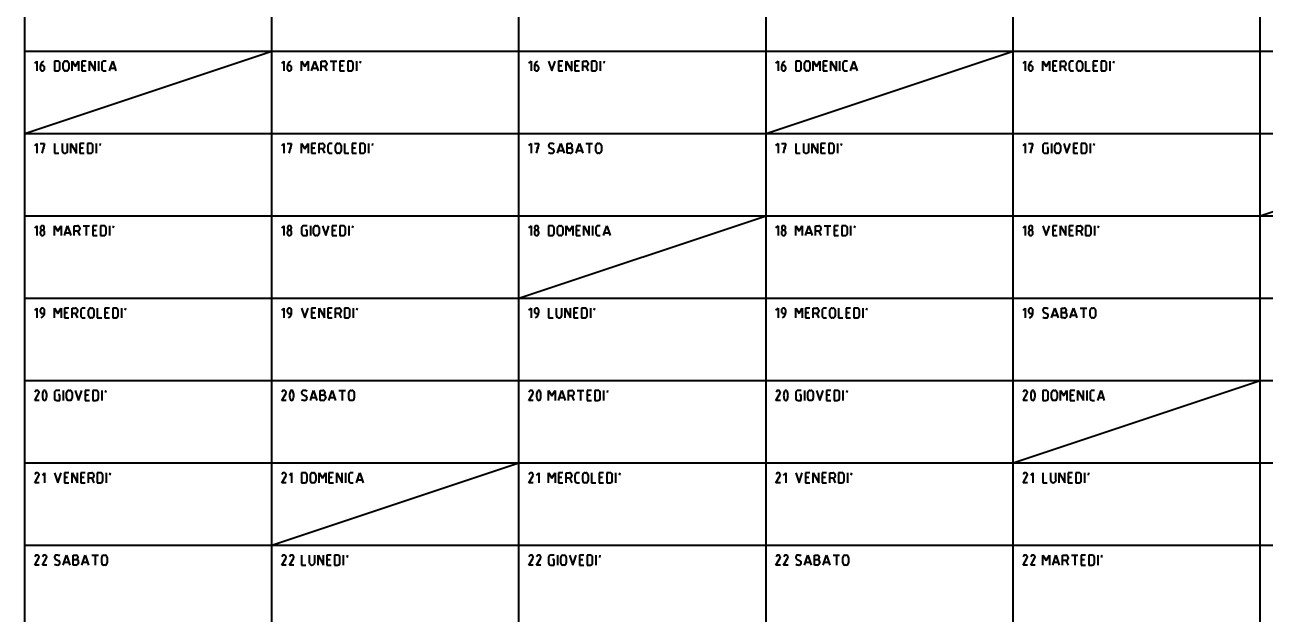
# Model space of a CAD drawing. Header units: millimetres. Extents: x 0 to 750, y -760 to 40.
# Drawn here: x 0 to 376.5, y -530.9 to -352 of the extents above; entities that cross this region are included whole.
import ezdxf

# ---------------------------------------------------------------- set-up
doc = ezdxf.new("R2010")
doc.units = ezdxf.units.MM
doc.layers.get('0').update_dxf_attribs({"lineweight": 40, "true_color": 0xffffff})

msp = doc.modelspace()

# ---------------------------------------------------------------- linework, layer by layer
for p, q in [((0, -360), (0, -335)), ((75, -360), (75, -335)), ((150, -360), (150, -335)), ((225, -360), (225, -335)), ((300, -360), (300, -335)), ((375, -360), (375, -335)), ((0, -360), (75, -360)), ((0, -385), (0, -360)), ((0, -385), (75, -360)), ((75, -360), (150, -360)), ((75, -385), (75, -360)), ((150, -360), (225, -360)), ((150, -385), (150, -360)), ((225, -360), (300, -360)), ((225, -385), (225, -360)), ((225, -385), (300, -360)), ((300, -360), (375, -360)), ((300, -385), (300, -360)), ((375, -360), (450, -360)), ((375, -385), (375, -360)), ((3, -363.67), (3.67, -363)), ((3.67, -363), (3.67, -366)), ((4.67, -364.73), (4.67, -365.33)), ((5.33, -364.33), (4.71, -364.33)), ((6, -365.33), (6, -365)), ((10, -363), (9, -363)), ((9, -363), (9, -366)), ((10.67, -365.33), (10.67, -363.67)), ((11.67, -365.33), (11.67, -363.67)), ((12.33, -363), (12.67, -363)), ((13.33, -363.67), (13.33, -365.33)), ((14.33, -366), (14.33, -363)), ((14.33, -363), (15.33, -364.67)), ((15.33, -364.67), (16.33, -363)), ((16.33, -363), (16.33, -366)), ((18.67, -363), (17.33, -363)), ((17.33, -363), (17.33, -366)), ((17.33, -364.33), (18.33, -364.33)), ((19.67, -366), (19.67, -363)), ((19.67, -363), (21.33, -366)), ((21.33, -366), (21.33, -363)), ((22.33, -363), (22.33, -366)), ((23.33, -363.67), (23.33, -365.33)), ((24.67, -363), (24, -363)), ((25.67, -366), (26.67, -363)), ((25.94, -365.17), (27.39, -365.17)), ((26.67, -363), (27.67, -366)), ((78, -363.67), (78.67, -363)), ((78.67, -363), (78.67, -366)), ((79.67, -364.73), (79.67, -365.33)), ((80.33, -364.33), (79.71, -364.33)), ((81, -365.33), (81, -365)), ((84, -366), (84, -363)), ((84, -363), (85, -364.67)), ((85, -364.67), (86, -363)), ((86, -363), (86, -366)), ((87, -366), (88, -363)), ((87.28, -365.17), (88.72, -365.17)), ((88, -363), (89, -366)), ((90, -366), (90, -363)), ((90, -363), (91, -363)), ((91, -364.67), (90, -364.67)), ((91, -364.67), (91.67, -366)), ((91.67, -363.67), (91.67, -364)), ((92.67, -363), (94.67, -363)), ((93.67, -363), (93.67, -366)), ((97, -363), (95.67, -363)), ((95.67, -363), (95.67, -366)), ((95.67, -364.33), (96.67, -364.33)), ((99, -363), (98, -363)), ((98, -363), (98, -366)), ((99.67, -365.33), (99.67, -363.67)), ((100.67, -363), (100.67, -366)), ((101.83, -363.67), (102, -363)), ((153, -363.67), (153.67, -363)), ((153.67, -363), (153.67, -366)), ((154.67, -364.73), (154.67, -365.33)), ((155.33, -364.33), (154.71, -364.33)), ((156, -365.33), (156, -365)), ((159, -363), (160, -366)), ((160, -366), (161, -363)), ((163.33, -363), (162, -363)), ((162, -363), (162, -366)), ((162, -364.33), (163, -364.33)), ((164.33, -366), (164.33, -363)), ((164.33, -363), (166, -366)), ((166, -366), (166, -363)), ((168.33, -363), (167, -363)), ((167, -363), (167, -366)), ((167, -364.33), (168, -364.33)), ((169.33, -366), (169.33, -363)), ((169.33, -363), (170.33, -363)), ((170.33, -364.67), (169.33, -364.67)), ((170.33, -364.67), (171, -366)), ((171, -363.67), (171, -364)), ((173, -363), (172, -363)), ((172, -363), (172, -366)), ((173.67, -365.33), (173.67, -363.67)), ((174.67, -363), (174.67, -366)), ((175.83, -363.67), (176, -363)), ((228, -363.67), (228.67, -363)), ((228.67, -363), (228.67, -366)), ((229.67, -364.73), (229.67, -365.33)), ((230.33, -364.33), (229.71, -364.33)), ((231, -365.33), (231, -365)), ((235, -363), (234, -363)), ((234, -363), (234, -366)), ((235.67, -365.33), (235.67, -363.67)), ((236.67, -365.33), (236.67, -363.67)), ((237.33, -363), (237.67, -363)), ((238.33, -363.67), (238.33, -365.33)), ((239.33, -366), (239.33, -363)), ((239.33, -363), (240.33, -364.67)), ((240.33, -364.67), (241.33, -363)), ((241.33, -363), (241.33, -366)), ((243.67, -363), (242.33, -363)), ((242.33, -363), (242.33, -366)), ((242.33, -364.33), (243.33, -364.33)), ((244.67, -366), (244.67, -363)), ((244.67, -363), (246.33, -366)), ((246.33, -366), (246.33, -363)), ((247.33, -363), (247.33, -366)), ((248.33, -363.67), (248.33, -365.33)), ((249.67, -363), (249, -363)), ((250.67, -366), (251.67, -363)), ((250.94, -365.17), (252.39, -365.17)), ((251.67, -363), (252.67, -366)), ((303, -363.67), (303.67, -363)), ((303.67, -363), (303.67, -366)), ((304.67, -364.73), (304.67, -365.33)), ((305.33, -364.33), (304.71, -364.33)), ((306, -365.33), (306, -365)), ((309, -366), (309, -363)), ((309, -363), (310, -364.67)), ((310, -364.67), (311, -363)), ((311, -363), (311, -366)), ((313.33, -363), (312, -363)), ((312, -363), (312, -366)), ((312, -364.33), (313, -364.33)), ((314.33, -366), (314.33, -363)), ((314.33, -363), (315.33, -363)), ((315.33, -364.67), (314.33, -364.67)), ((315.33, -364.67), (316, -366)), ((316, -363.67), (316, -364)), ((317, -363.67), (317, -365.33)), ((318.33, -363), (317.67, -363)), ((319.33, -365.33), (319.33, -363.67)), ((320, -363), (320.33, -363)), ((321, -363.67), (321, -365.33)), ((322, -363), (322, -366)), ((325.67, -363), (324.33, -363)), ((324.33, -363), (324.33, -366)), ((324.33, -364.33), (325.33, -364.33)), ((327.67, -363), (326.67, -363)), ((326.67, -363), (326.67, -366)), ((328.33, -365.33), (328.33, -363.67)), ((329.33, -363), (329.33, -366)), ((330.5, -363.67), (330.67, -363)), ((9, -366), (10, -366)), ((12.67, -366), (12.33, -366)), ((17.33, -366), (18.67, -366)), ((24, -366), (24.67, -366)), ((95.67, -366), (97, -366)), ((98, -366), (99, -366)), ((162, -366), (163.33, -366)), ((167, -366), (168.33, -366)), ((172, -366), (173, -366)), ((234, -366), (235, -366)), ((237.67, -366), (237.33, -366)), ((242.33, -366), (243.67, -366)), ((249, -366), (249.67, -366)), ((312, -366), (313.33, -366)), ((317.67, -366), (318.33, -366)), ((320.33, -366), (320, -366)), ((322, -366), (323.33, -366)), ((324.33, -366), (325.67, -366)), ((326.67, -366), (327.67, -366)), ((0, -385), (75, -385)), ((0, -410), (0, -385)), ((75, -385), (150, -385)), ((75, -410), (75, -385)), ((150, -385), (225, -385)), ((150, -410), (150, -385)), ((225, -385), (300, -385)), ((225, -410), (225, -385)), ((300, -385), (375, -385)), ((300, -410), (300, -385)), ((375, -385), (450, -385)), ((375, -410), (375, -385)), ((375, -410), (450, -385)), ((3, -388.67), (3.67, -388)), ((3.67, -388), (3.67, -391)), ((4.67, -388), (6, -388)), ((6, -388), (5.17, -391)), ((5.33, -389.33), (6, -389.33)), ((9, -388), (9, -391)), ((9, -391), (10.33, -391)), ((11.33, -388), (11.33, -390.17)), ((13, -390.17), (13, -388)), ((14, -391), (14, -388)), ((14, -388), (15.67, -391)), ((15.67, -391), (15.67, -388)), ((18, -388), (16.67, -388)), ((16.67, -388), (16.67, -391)), ((16.67, -389.33), (17.67, -389.33)), ((16.67, -391), (18, -391)), ((20, -388), (19, -388)), ((19, -388), (19, -391)), ((19, -391), (20, -391)), ((20.67, -390.33), (20.67, -388.67)), ((21.67, -388), (21.67, -391)), ((22.83, -388.67), (23, -388)), ((78, -388.67), (78.67, -388)), ((78.67, -388), (78.67, -391)), ((79.67, -388), (81, -388)), ((81, -388), (80.17, -391)), ((80.33, -389.33), (81, -389.33)), ((84, -391), (84, -388)), ((84, -388), (85, -389.67)), ((85, -389.67), (86, -388)), ((86, -388), (86, -391)), ((88.33, -388), (87, -388)), ((87, -388), (87, -391)), ((87, -389.33), (88, -389.33)), ((87, -391), (88.33, -391)), ((89.33, -391), (89.33, -388)), ((89.33, -388), (90.33, -388)), ((90.33, -389.67), (89.33, -389.67)), ((90.33, -389.67), (91, -391)), ((91, -388.67), (91, -389)), ((92, -388.67), (92, -390.33)), ((93.33, -388), (92.67, -388)), ((92.67, -391), (93.33, -391)), ((94.33, -390.33), (94.33, -388.67)), ((95, -388), (95.33, -388)), ((95.33, -391), (95, -391)), ((96, -388.67), (96, -390.33)), ((97, -388), (97, -391)), ((97, -391), (98.33, -391)), ((100.67, -388), (99.33, -388)), ((99.33, -388), (99.33, -391)), ((99.33, -389.33), (100.33, -389.33)), ((99.33, -391), (100.67, -391)), ((102.67, -388), (101.67, -388)), ((101.67, -388), (101.67, -391)), ((101.67, -391), (102.67, -391)), ((103.33, -390.33), (103.33, -388.67)), ((104.33, -388), (104.33, -391)), ((105.5, -388.67), (105.67, -388)), ((153, -388.67), (153.67, -388)), ((153.67, -388), (153.67, -391)), ((154.67, -388), (156, -388)), ((156, -388), (155.17, -391)), ((155.33, -389.33), (156, -389.33)), ((159.36, -389.26), (160.3, -389.74)), ((161.67, -391), (162.67, -388)), ((161.94, -390.17), (163.39, -390.17)), ((162.67, -388), (163.67, -391)), ((164.67, -391), (164.67, -388)), ((164.67, -388), (165.5, -388)), ((164.67, -389.33), (165.53, -389.33)), ((165.53, -391), (164.67, -391)), ((166.33, -390.13), (166.33, -390.2)), ((167.33, -391), (168.33, -388)), ((167.61, -390.17), (169.06, -390.17)), ((168.33, -388), (169.33, -391)), ((170.33, -388), (172.33, -388)), ((171.33, -388), (171.33, -391)), ((173.33, -390.33), (173.33, -388.67)), ((174, -388), (174.33, -388)), ((174.33, -391), (174, -391)), ((175, -388.67), (175, -390.33)), ((228, -388.67), (228.67, -388)), ((228.67, -388), (228.67, -391)), ((229.67, -388), (231, -388)), ((231, -388), (230.17, -391)), ((230.33, -389.33), (231, -389.33)), ((234, -388), (234, -391)), ((234, -391), (235.33, -391)), ((236.33, -388), (236.33, -390.17)), ((238, -390.17), (238, -388)), ((239, -391), (239, -388)), ((239, -388), (240.67, -391)), ((240.67, -391), (240.67, -388)), ((243, -388), (241.67, -388)), ((241.67, -388), (241.67, -391)), ((241.67, -389.33), (242.67, -389.33)), ((241.67, -391), (243, -391)), ((245, -388), (244, -388)), ((244, -388), (244, -391)), ((244, -391), (245, -391)), ((245.67, -390.33), (245.67, -388.67)), ((246.67, -388), (246.67, -391)), ((247.83, -388.67), (248, -388)), ((303, -388.67), (303.67, -388)), ((303.67, -388), (303.67, -391)), ((304.67, -388), (306, -388)), ((306, -388), (305.17, -391)), ((305.33, -389.33), (306, -389.33)), ((309, -388.67), (309, -390.33)), ((310.67, -388), (309.67, -388)), ((309.67, -391), (310.67, -391)), ((310.67, -389.33), (310.17, -389.33)), ((310.67, -391), (310.67, -389.33)), ((311.67, -388), (311.67, -391)), ((312.67, -390.33), (312.67, -388.67)), ((313.33, -388), (313.67, -388)), ((313.67, -391), (313.33, -391)), ((314.33, -388.67), (314.33, -390.33)), ((315.33, -388), (316.33, -391)), ((316.33, -391), (317.33, -388)), ((319.67, -388), (318.33, -388)), ((318.33, -388), (318.33, -391)), ((318.33, -389.33), (319.33, -389.33)), ((318.33, -391), (319.67, -391)), ((321.67, -388), (320.67, -388)), ((320.67, -388), (320.67, -391)), ((320.67, -391), (321.67, -391)), ((322.33, -390.33), (322.33, -388.67)), ((323.33, -388), (323.33, -391)), ((324.5, -388.67), (324.67, -388)), ((0, -410), (75, -410)), ((0, -435), (0, -410)), ((75, -410), (150, -410)), ((75, -435), (75, -410)), ((150, -410), (225, -410)), ((150, -435), (150, -410)), ((150, -435), (225, -410)), ((225, -410), (300, -410)), ((225, -435), (225, -410)), ((300, -410), (375, -410)), ((300, -435), (300, -410)), ((375, -410), (450, -410)), ((375, -435), (375, -410)), ((3, -413.67), (3.67, -413)), ((3.67, -413), (3.67, -416)), ((4.75, -413.58), (4.75, -413.75)), ((5.92, -413.75), (5.92, -413.58)), ((9, -416), (9, -413)), ((9, -413), (10, -414.67)), ((10, -414.67), (11, -413)), ((11, -413), (11, -416)), ((12, -416), (13, -413)), ((13, -413), (14, -416)), ((15, -416), (15, -413)), ((15, -413), (16, -413)), ((16.67, -413.67), (16.67, -414)), ((17.67, -413), (19.67, -413)), ((18.67, -413), (18.67, -416)), ((22, -413), (20.67, -413)), ((20.67, -413), (20.67, -416)), ((24, -413), (23, -413)), ((23, -413), (23, -416)), ((24.67, -415.33), (24.67, -413.67)), ((25.67, -413), (25.67, -416)), ((26.83, -413.67), (27, -413)), ((78, -413.67), (78.67, -413)), ((78.67, -413), (78.67, -416)), ((79.75, -413.58), (79.75, -413.75)), ((80.92, -413.75), (80.92, -413.58)), ((84, -413.67), (84, -415.33)), ((85.67, -413), (84.67, -413)), ((86.67, -413), (86.67, -416)), ((87.67, -415.33), (87.67, -413.67)), ((88.33, -413), (88.67, -413)), ((89.33, -413.67), (89.33, -415.33)), ((90.33, -413), (91.33, -416)), ((91.33, -416), (92.33, -413)), ((94.67, -413), (93.33, -413)), ((93.33, -413), (93.33, -416)), ((96.67, -413), (95.67, -413)), ((95.67, -413), (95.67, -416)), ((97.33, -415.33), (97.33, -413.67)), ((98.33, -413), (98.33, -416)), ((99.5, -413.67), (99.67, -413)), ((153, -413.67), (153.67, -413)), ((153.67, -413), (153.67, -416)), ((154.75, -413.58), (154.75, -413.75)), ((155.92, -413.75), (155.92, -413.58)), ((160, -413), (159, -413)), ((159, -413), (159, -416)), ((160.67, -415.33), (160.67, -413.67)), ((161.67, -415.33), (161.67, -413.67)), ((162.33, -413), (162.67, -413)), ((163.33, -413.67), (163.33, -415.33)), ((164.33, -416), (164.33, -413)), ((164.33, -413), (165.33, -414.67)), ((165.33, -414.67), (166.33, -413)), ((166.33, -413), (166.33, -416)), ((168.67, -413), (167.33, -413)), ((167.33, -413), (167.33, -416)), ((169.67, -416), (169.67, -413)), ((169.67, -413), (171.33, -416)), ((171.33, -416), (171.33, -413)), ((172.33, -413), (172.33, -416)), ((173.33, -413.67), (173.33, -415.33)), ((174.67, -413), (174, -413)), ((175.67, -416), (176.67, -413)), ((176.67, -413), (177.67, -416)), ((228, -413.67), (228.67, -413)), ((228.67, -413), (228.67, -416)), ((229.75, -413.58), (229.75, -413.75)), ((230.92, -413.75), (230.92, -413.58)), ((234, -416), (234, -413)), ((234, -413), (235, -414.67)), ((235, -414.67), (236, -413)), ((236, -413), (236, -416)), ((237, -416), (238, -413)), ((238, -413), (239, -416)), ((240, -416), (240, -413)), ((240, -413), (241, -413)), ((241.67, -413.67), (241.67, -414)), ((242.67, -413), (244.67, -413)), ((243.67, -413), (243.67, -416)), ((247, -413), (245.67, -413)), ((245.67, -413), (245.67, -416)), ((249, -413), (248, -413)), ((248, -413), (248, -416)), ((249.67, -415.33), (249.67, -413.67)), ((250.67, -413), (250.67, -416)), ((251.83, -413.67), (252, -413)), ((303, -413.67), (303.67, -413)), ((303.67, -413), (303.67, -416)), ((304.75, -413.58), (304.75, -413.75)), ((305.92, -413.75), (305.92, -413.58)), ((309, -413), (310, -416)), ((310, -416), (311, -413)), ((313.33, -413), (312, -413)), ((312, -413), (312, -416)), ((314.33, -416), (314.33, -413)), ((314.33, -413), (316, -416)), ((316, -416), (316, -413)), ((318.33, -413), (317, -413)), ((317, -413), (317, -416)), ((319.33, -416), (319.33, -413)), ((319.33, -413), (320.33, -413)), ((321, -413.67), (321, -414)), ((323, -413), (322, -413)), ((322, -413), (322, -416)), ((323.67, -415.33), (323.67, -413.67)), ((324.67, -413), (324.67, -416)), ((325.83, -413.67), (326, -413)), ((4.67, -415), (4.67, -415.33)), ((6, -415.33), (6, -415)), ((12.28, -415.17), (13.72, -415.17)), ((16, -414.67), (15, -414.67)), ((16, -414.67), (16.67, -416)), ((20.67, -414.33), (21.67, -414.33)), ((20.67, -416), (22, -416)), ((23, -416), (24, -416)), ((79.67, -415), (79.67, -415.33)), ((81, -415.33), (81, -415)), ((84.67, -416), (85.67, -416)), ((85.67, -414.33), (85.17, -414.33)), ((85.67, -416), (85.67, -414.33)), ((88.67, -416), (88.33, -416)), ((93.33, -414.33), (94.33, -414.33)), ((93.33, -416), (94.67, -416)), ((95.67, -416), (96.67, -416)), ((154.67, -415), (154.67, -415.33)), ((156, -415.33), (156, -415)), ((159, -416), (160, -416)), ((162.67, -416), (162.33, -416)), ((167.33, -414.33), (168.33, -414.33)), ((167.33, -416), (168.67, -416)), ((174, -416), (174.67, -416)), ((175.94, -415.17), (177.39, -415.17)), ((229.67, -415), (229.67, -415.33)), ((231, -415.33), (231, -415)), ((237.28, -415.17), (238.72, -415.17)), ((241, -414.67), (240, -414.67)), ((241, -414.67), (241.67, -416)), ((245.67, -414.33), (246.67, -414.33)), ((245.67, -416), (247, -416)), ((248, -416), (249, -416)), ((304.67, -415), (304.67, -415.33)), ((306, -415.33), (306, -415)), ((312, -414.33), (313, -414.33)), ((312, -416), (313.33, -416)), ((317, -414.33), (318, -414.33)), ((317, -416), (318.33, -416)), ((320.33, -414.67), (319.33, -414.67)), ((320.33, -414.67), (321, -416)), ((322, -416), (323, -416)), ((0, -435), (75, -435)), ((0, -460), (0, -435)), ((75, -435), (150, -435)), ((75, -460), (75, -435)), ((150, -435), (225, -435)), ((150, -460), (150, -435)), ((225, -435), (300, -435)), ((225, -460), (225, -435)), ((300, -435), (375, -435)), ((300, -460), (300, -435)), ((375, -435), (450, -435)), ((375, -460), (375, -435)), ((3, -438.67), (3.67, -438)), ((3.67, -438), (3.67, -441)), ((4.67, -438.67), (4.67, -439)), ((5.33, -439.67), (5.96, -439.67)), ((6, -439.27), (6, -438.67)), ((9, -441), (9, -438)), ((9, -438), (10, -439.67)), ((10, -439.67), (11, -438)), ((11, -438), (11, -441)), ((13.33, -438), (12, -438)), ((12, -438), (12, -441)), ((12, -439.33), (13, -439.33)), ((14.33, -441), (14.33, -438)), ((14.33, -438), (15.33, -438)), ((15.33, -439.67), (14.33, -439.67)), ((15.33, -439.67), (16, -441)), ((16, -438.67), (16, -439)), ((17, -438.67), (17, -440.33)), ((18.33, -438), (17.67, -438)), ((19.33, -440.33), (19.33, -438.67)), ((20, -438), (20.33, -438)), ((21, -438.67), (21, -440.33)), ((22, -438), (22, -441)), ((25.67, -438), (24.33, -438)), ((24.33, -438), (24.33, -441)), ((24.33, -439.33), (25.33, -439.33)), ((27.67, -438), (26.67, -438)), ((26.67, -438), (26.67, -441)), ((28.33, -440.33), (28.33, -438.67)), ((29.33, -438), (29.33, -441)), ((30.5, -438.67), (30.67, -438)), ((78, -438.67), (78.67, -438)), ((78.67, -438), (78.67, -441)), ((79.67, -438.67), (79.67, -439)), ((80.33, -439.67), (80.96, -439.67)), ((81, -439.27), (81, -438.67)), ((84, -438), (85, -441)), ((85, -441), (86, -438)), ((88.33, -438), (87, -438)), ((87, -438), (87, -441)), ((87, -439.33), (88, -439.33)), ((89.33, -441), (89.33, -438)), ((89.33, -438), (91, -441)), ((91, -441), (91, -438)), ((93.33, -438), (92, -438)), ((92, -438), (92, -441)), ((92, -439.33), (93, -439.33)), ((94.33, -441), (94.33, -438)), ((94.33, -438), (95.33, -438)), ((95.33, -439.67), (94.33, -439.67)), ((95.33, -439.67), (96, -441)), ((96, -438.67), (96, -439)), ((98, -438), (97, -438)), ((97, -438), (97, -441)), ((98.67, -440.33), (98.67, -438.67)), ((99.67, -438), (99.67, -441)), ((100.83, -438.67), (101, -438)), ((153, -438.67), (153.67, -438)), ((153.67, -438), (153.67, -441)), ((154.67, -438.67), (154.67, -439)), ((155.33, -439.67), (155.96, -439.67)), ((156, -439.27), (156, -438.67)), ((159, -438), (159, -441)), ((161.33, -438), (161.33, -440.17)), ((163, -440.17), (163, -438)), ((164, -441), (164, -438)), ((164, -438), (165.67, -441)), ((165.67, -441), (165.67, -438)), ((168, -438), (166.67, -438)), ((166.67, -438), (166.67, -441)), ((166.67, -439.33), (167.67, -439.33)), ((170, -438), (169, -438)), ((169, -438), (169, -441)), ((170.67, -440.33), (170.67, -438.67)), ((171.67, -438), (171.67, -441)), ((172.83, -438.67), (173, -438)), ((228, -438.67), (228.67, -438)), ((228.67, -438), (228.67, -441)), ((229.67, -438.67), (229.67, -439)), ((230.33, -439.67), (230.96, -439.67)), ((231, -439.27), (231, -438.67)), ((234, -441), (234, -438)), ((234, -438), (235, -439.67)), ((235, -439.67), (236, -438)), ((236, -438), (236, -441)), ((238.33, -438), (237, -438)), ((237, -438), (237, -441)), ((237, -439.33), (238, -439.33)), ((239.33, -441), (239.33, -438)), ((239.33, -438), (240.33, -438)), ((240.33, -439.67), (239.33, -439.67)), ((240.33, -439.67), (241, -441)), ((241, -438.67), (241, -439)), ((242, -438.67), (242, -440.33)), ((243.33, -438), (242.67, -438)), ((244.33, -440.33), (244.33, -438.67)), ((245, -438), (245.33, -438)), ((246, -438.67), (246, -440.33)), ((247, -438), (247, -441)), ((250.67, -438), (249.33, -438)), ((249.33, -438), (249.33, -441)), ((249.33, -439.33), (250.33, -439.33)), ((252.67, -438), (251.67, -438)), ((251.67, -438), (251.67, -441)), ((253.33, -440.33), (253.33, -438.67)), ((254.33, -438), (254.33, -441)), ((255.5, -438.67), (255.67, -438)), ((303, -438.67), (303.67, -438)), ((303.67, -438), (303.67, -441)), ((304.67, -438.67), (304.67, -439)), ((305.33, -439.67), (305.96, -439.67)), ((306, -439.27), (306, -438.67)), ((309.36, -439.26), (310.3, -439.74)), ((311.67, -441), (312.67, -438)), ((311.94, -440.17), (313.39, -440.17)), ((312.67, -438), (313.67, -441)), ((314.67, -441), (314.67, -438)), ((314.67, -438), (315.5, -438)), ((314.67, -439.33), (315.53, -439.33)), ((316.33, -440.13), (316.33, -440.2)), ((317.33, -441), (318.33, -438)), ((317.61, -440.17), (319.06, -440.17)), ((318.33, -438), (319.33, -441)), ((320.33, -438), (322.33, -438)), ((321.33, -438), (321.33, -441)), ((323.33, -440.33), (323.33, -438.67)), ((324, -438), (324.33, -438)), ((325, -438.67), (325, -440.33)), ((12, -441), (13.33, -441)), ((17.67, -441), (18.33, -441)), ((20.33, -441), (20, -441)), ((22, -441), (23.33, -441)), ((24.33, -441), (25.67, -441)), ((26.67, -441), (27.67, -441)), ((87, -441), (88.33, -441)), ((92, -441), (93.33, -441)), ((97, -441), (98, -441)), ((159, -441), (160.33, -441)), ((166.67, -441), (168, -441)), ((169, -441), (170, -441)), ((237, -441), (238.33, -441)), ((242.67, -441), (243.33, -441)), ((245.33, -441), (245, -441)), ((247, -441), (248.33, -441)), ((249.33, -441), (250.67, -441)), ((251.67, -441), (252.67, -441)), ((315.53, -441), (314.67, -441)), ((324.33, -441), (324, -441)), ((0, -460), (75, -460)), ((0, -485), (0, -460)), ((10.67, -463), (9.67, -463)), ((11.67, -463), (11.67, -466)), ((13.33, -463), (13.67, -463)), ((15.33, -463), (16.33, -466)), ((16.33, -466), (17.33, -463)), ((19.67, -463), (18.33, -463)), ((18.33, -463), (18.33, -466)), ((21.67, -463), (20.67, -463)), ((20.67, -463), (20.67, -466)), ((23.33, -463), (23.33, -466)), ((24.5, -463.67), (24.67, -463)), ((75, -460), (150, -460)), ((75, -485), (75, -460)), ((86.67, -466), (87.67, -463)), ((87.67, -463), (88.67, -466)), ((89.67, -466), (89.67, -463)), ((89.67, -463), (90.5, -463)), ((92.33, -466), (93.33, -463)), ((93.33, -463), (94.33, -466)), ((95.33, -463), (97.33, -463)), ((96.33, -463), (96.33, -466)), ((99, -463), (99.33, -463)), ((150, -460), (225, -460)), ((150, -485), (150, -460)), ((159, -466), (159, -463)), ((159, -463), (160, -464.67)), ((160, -464.67), (161, -463)), ((161, -463), (161, -466)), ((162, -466), (163, -463)), ((163, -463), (164, -466)), ((165, -466), (165, -463)), ((165, -463), (166, -463)), ((167.67, -463), (169.67, -463)), ((168.67, -463), (168.67, -466)), ((172, -463), (170.67, -463)), ((170.67, -463), (170.67, -466)), ((174, -463), (173, -463)), ((173, -463), (173, -466)), ((175.67, -463), (175.67, -466)), ((176.83, -463.67), (177, -463)), ((225, -460), (300, -460)), ((225, -485), (225, -460)), ((235.67, -463), (234.67, -463)), ((236.67, -463), (236.67, -466)), ((238.33, -463), (238.67, -463)), ((240.33, -463), (241.33, -466)), ((241.33, -466), (242.33, -463)), ((244.67, -463), (243.33, -463)), ((243.33, -463), (243.33, -466)), ((246.67, -463), (245.67, -463)), ((245.67, -463), (245.67, -466)), ((248.33, -463), (248.33, -466)), ((249.5, -463.67), (249.67, -463)), ((300, -460), (375, -460)), ((300, -485), (300, -460)), ((300, -485), (375, -460)), ((310, -463), (309, -463)), ((309, -463), (309, -466)), ((312.33, -463), (312.67, -463)), ((314.33, -466), (314.33, -463)), ((314.33, -463), (315.33, -464.67)), ((315.33, -464.67), (316.33, -463)), ((316.33, -463), (316.33, -466)), ((318.67, -463), (317.33, -463)), ((317.33, -463), (317.33, -466)), ((319.67, -466), (319.67, -463)), ((319.67, -463), (321.33, -466)), ((321.33, -466), (321.33, -463)), ((322.33, -463), (322.33, -466)), ((324.67, -463), (324, -463)), ((325.67, -466), (326.67, -463)), ((326.67, -463), (327.67, -466)), ((375, -460), (450, -460)), ((375, -485), (375, -460)), ((3, -466), (4.29, -463.78)), ((4.33, -466), (3, -466)), ((9, -463.67), (9, -465.33)), ((9.67, -466), (10.67, -466)), ((10.67, -464.33), (10.17, -464.33)), ((10.67, -466), (10.67, -464.33)), ((12.67, -465.33), (12.67, -463.67)), ((13.67, -466), (13.33, -466)), ((14.33, -463.67), (14.33, -465.33)), ((18.33, -464.33), (19.33, -464.33)), ((18.33, -466), (19.67, -466)), ((20.67, -466), (21.67, -466)), ((22.33, -465.33), (22.33, -463.67)), ((78, -466), (79.29, -463.78)), ((79.33, -466), (78, -466)), ((84.36, -464.26), (85.3, -464.74)), ((86.94, -465.17), (88.39, -465.17)), ((89.67, -464.33), (90.53, -464.33)), ((90.53, -466), (89.67, -466)), ((91.33, -465.13), (91.33, -465.2)), ((92.61, -465.17), (94.06, -465.17)), ((98.33, -465.33), (98.33, -463.67)), ((99.33, -466), (99, -466)), ((100, -463.67), (100, -465.33)), ((153, -466), (154.29, -463.78)), ((154.33, -466), (153, -466)), ((162.28, -465.17), (163.72, -465.17)), ((166, -464.67), (165, -464.67)), ((166, -464.67), (166.67, -466)), ((166.67, -463.67), (166.67, -464)), ((170.67, -464.33), (171.67, -464.33)), ((170.67, -466), (172, -466)), ((173, -466), (174, -466)), ((174.67, -465.33), (174.67, -463.67)), ((228, -466), (229.29, -463.78)), ((229.33, -466), (228, -466)), ((234, -463.67), (234, -465.33)), ((234.67, -466), (235.67, -466)), ((235.67, -464.33), (235.17, -464.33)), ((235.67, -466), (235.67, -464.33)), ((237.67, -465.33), (237.67, -463.67)), ((238.67, -466), (238.33, -466)), ((239.33, -463.67), (239.33, -465.33)), ((243.33, -464.33), (244.33, -464.33)), ((243.33, -466), (244.67, -466)), ((245.67, -466), (246.67, -466)), ((247.33, -465.33), (247.33, -463.67)), ((303, -466), (304.29, -463.78)), ((304.33, -466), (303, -466)), ((309, -466), (310, -466)), ((310.67, -465.33), (310.67, -463.67)), ((311.67, -465.33), (311.67, -463.67)), ((312.67, -466), (312.33, -466)), ((313.33, -463.67), (313.33, -465.33)), ((317.33, -464.33), (318.33, -464.33)), ((317.33, -466), (318.67, -466)), ((323.33, -463.67), (323.33, -465.33)), ((324, -466), (324.67, -466)), ((325.94, -465.17), (327.39, -465.17)), ((0, -485), (75, -485)), ((0, -510), (0, -485)), ((75, -485), (150, -485)), ((75, -510), (75, -485)), ((75, -510), (150, -485)), ((150, -485), (225, -485)), ((150, -510), (150, -485)), ((225, -485), (300, -485)), ((225, -510), (225, -485)), ((300, -485), (375, -485)), ((300, -510), (300, -485)), ((375, -485), (450, -485)), ((375, -510), (375, -485)), ((3, -491), (4.29, -488.78)), ((5.33, -488.67), (6, -488)), ((6, -488), (6, -491)), ((9, -488), (10, -491)), ((10, -491), (11, -488)), ((13.33, -488), (12, -488)), ((12, -488), (12, -491)), ((12, -489.33), (13, -489.33)), ((14.33, -491), (14.33, -488)), ((14.33, -488), (16, -491)), ((16, -491), (16, -488)), ((18.33, -488), (17, -488)), ((17, -488), (17, -491)), ((17, -489.33), (18, -489.33)), ((19.33, -491), (19.33, -488)), ((19.33, -488), (20.33, -488)), ((21, -488.67), (21, -489)), ((23, -488), (22, -488)), ((22, -488), (22, -491)), ((23.67, -490.33), (23.67, -488.67)), ((24.67, -488), (24.67, -491)), ((25.83, -488.67), (26, -488)), ((78, -491), (79.29, -488.78)), ((80.33, -488.67), (81, -488)), ((81, -488), (81, -491)), ((85, -488), (84, -488)), ((84, -488), (84, -491)), ((85.67, -490.33), (85.67, -488.67)), ((86.67, -490.33), (86.67, -488.67)), ((87.33, -488), (87.67, -488)), ((88.33, -488.67), (88.33, -490.33)), ((89.33, -491), (89.33, -488)), ((89.33, -488), (90.33, -489.67)), ((90.33, -489.67), (91.33, -488)), ((91.33, -488), (91.33, -491)), ((93.67, -488), (92.33, -488)), ((92.33, -488), (92.33, -491)), ((92.33, -489.33), (93.33, -489.33)), ((94.67, -491), (94.67, -488)), ((94.67, -488), (96.33, -491)), ((96.33, -491), (96.33, -488)), ((97.33, -488), (97.33, -491)), ((98.33, -488.67), (98.33, -490.33)), ((99.67, -488), (99, -488)), ((100.67, -491), (101.67, -488)), ((101.67, -488), (102.67, -491)), ((153, -491), (154.29, -488.78)), ((155.33, -488.67), (156, -488)), ((156, -488), (156, -491)), ((159, -491), (159, -488)), ((159, -488), (160, -489.67)), ((160, -489.67), (161, -488)), ((161, -488), (161, -491)), ((163.33, -488), (162, -488)), ((162, -488), (162, -491)), ((162, -489.33), (163, -489.33)), ((164.33, -491), (164.33, -488)), ((164.33, -488), (165.33, -488)), ((166, -488.67), (166, -489)), ((167, -488.67), (167, -490.33)), ((168.33, -488), (167.67, -488)), ((169.33, -490.33), (169.33, -488.67)), ((170, -488), (170.33, -488)), ((171, -488.67), (171, -490.33)), ((172, -488), (172, -491)), ((175.67, -488), (174.33, -488)), ((174.33, -488), (174.33, -491)), ((174.33, -489.33), (175.33, -489.33)), ((177.67, -488), (176.67, -488)), ((176.67, -488), (176.67, -491)), ((178.33, -490.33), (178.33, -488.67)), ((179.33, -488), (179.33, -491)), ((180.5, -488.67), (180.67, -488)), ((228, -491), (229.29, -488.78)), ((230.33, -488.67), (231, -488)), ((231, -488), (231, -491)), ((234, -488), (235, -491)), ((235, -491), (236, -488)), ((238.33, -488), (237, -488)), ((237, -488), (237, -491)), ((237, -489.33), (238, -489.33)), ((239.33, -491), (239.33, -488)), ((239.33, -488), (241, -491)), ((241, -491), (241, -488)), ((243.33, -488), (242, -488)), ((242, -488), (242, -491)), ((242, -489.33), (243, -489.33)), ((244.33, -491), (244.33, -488)), ((244.33, -488), (245.33, -488)), ((246, -488.67), (246, -489)), ((248, -488), (247, -488)), ((247, -488), (247, -491)), ((248.67, -490.33), (248.67, -488.67)), ((249.67, -488), (249.67, -491)), ((250.83, -488.67), (251, -488)), ((303, -491), (304.29, -488.78)), ((305.33, -488.67), (306, -488)), ((306, -488), (306, -491)), ((309, -488), (309, -491)), ((311.33, -488), (311.33, -490.17)), ((313, -490.17), (313, -488)), ((314, -491), (314, -488)), ((314, -488), (315.67, -491)), ((315.67, -491), (315.67, -488)), ((318, -488), (316.67, -488)), ((316.67, -488), (316.67, -491)), ((316.67, -489.33), (317.67, -489.33)), ((320, -488), (319, -488)), ((319, -488), (319, -491)), ((320.67, -490.33), (320.67, -488.67)), ((321.67, -488), (321.67, -491)), ((322.83, -488.67), (323, -488)), ((4.33, -491), (3, -491)), ((12, -491), (13.33, -491)), ((17, -491), (18.33, -491)), ((20.33, -489.67), (19.33, -489.67)), ((20.33, -489.67), (21, -491)), ((22, -491), (23, -491)), ((79.33, -491), (78, -491)), ((84, -491), (85, -491)), ((87.67, -491), (87.33, -491)), ((92.33, -491), (93.67, -491)), ((99, -491), (99.67, -491)), ((100.94, -490.17), (102.39, -490.17)), ((154.33, -491), (153, -491)), ((162, -491), (163.33, -491)), ((165.33, -489.67), (164.33, -489.67)), ((165.33, -489.67), (166, -491)), ((167.67, -491), (168.33, -491)), ((170.33, -491), (170, -491)), ((172, -491), (173.33, -491)), ((174.33, -491), (175.67, -491)), ((176.67, -491), (177.67, -491)), ((229.33, -491), (228, -491)), ((237, -491), (238.33, -491)), ((242, -491), (243.33, -491)), ((245.33, -489.67), (244.33, -489.67)), ((245.33, -489.67), (246, -491)), ((247, -491), (248, -491)), ((304.33, -491), (303, -491)), ((309, -491), (310.33, -491)), ((316.67, -491), (318, -491)), ((319, -491), (320, -491)), ((0, -510), (75, -510)), ((0, -535), (0, -510)), ((75, -510), (150, -510)), ((75, -535), (75, -510)), ((150, -510), (225, -510)), ((150, -535), (150, -510)), ((225, -510), (300, -510)), ((225, -535), (225, -510)), ((300, -510), (375, -510)), ((300, -535), (300, -510)), ((375, -510), (450, -510)), ((375, -535), (375, -510)), ((3, -516), (4.29, -513.78)), ((5.33, -516), (6.62, -513.78)), ((9.36, -514.26), (10.3, -514.74)), ((11.67, -516), (12.67, -513)), ((11.94, -515.17), (13.39, -515.17)), ((12.67, -513), (13.67, -516)), ((14.67, -516), (14.67, -513)), ((14.67, -513), (15.5, -513)), ((14.67, -514.33), (15.53, -514.33)), ((16.33, -515.13), (16.33, -515.2)), ((17.33, -516), (18.33, -513)), ((17.61, -515.17), (19.06, -515.17)), ((18.33, -513), (19.33, -516)), ((20.33, -513), (22.33, -513)), ((21.33, -513), (21.33, -516)), ((23.33, -515.33), (23.33, -513.67)), ((24, -513), (24.33, -513)), ((25, -513.67), (25, -515.33)), ((78, -516), (79.29, -513.78)), ((80.33, -516), (81.62, -513.78)), ((84, -513), (84, -516)), ((86.33, -513), (86.33, -515.17)), ((88, -515.17), (88, -513)), ((89, -516), (89, -513)), ((89, -513), (90.67, -516)), ((90.67, -516), (90.67, -513)), ((93, -513), (91.67, -513)), ((91.67, -513), (91.67, -516)), ((91.67, -514.33), (92.67, -514.33)), ((95, -513), (94, -513)), ((94, -513), (94, -516)), ((95.67, -515.33), (95.67, -513.67)), ((96.67, -513), (96.67, -516)), ((97.83, -513.67), (98, -513)), ((153, -516), (154.29, -513.78)), ((155.33, -516), (156.62, -513.78)), ((159, -513.67), (159, -515.33)), ((160.67, -513), (159.67, -513)), ((160.67, -514.33), (160.17, -514.33)), ((160.67, -516), (160.67, -514.33)), ((161.67, -513), (161.67, -516)), ((162.67, -515.33), (162.67, -513.67)), ((163.33, -513), (163.67, -513)), ((164.33, -513.67), (164.33, -515.33)), ((165.33, -513), (166.33, -516)), ((166.33, -516), (167.33, -513)), ((169.67, -513), (168.33, -513)), ((168.33, -513), (168.33, -516)), ((168.33, -514.33), (169.33, -514.33)), ((171.67, -513), (170.67, -513)), ((170.67, -513), (170.67, -516)), ((172.33, -515.33), (172.33, -513.67)), ((173.33, -513), (173.33, -516)), ((174.5, -513.67), (174.67, -513)), ((228, -516), (229.29, -513.78)), ((230.33, -516), (231.62, -513.78)), ((234.36, -514.26), (235.3, -514.74)), ((236.67, -516), (237.67, -513)), ((236.94, -515.17), (238.39, -515.17)), ((237.67, -513), (238.67, -516)), ((239.67, -516), (239.67, -513)), ((239.67, -513), (240.5, -513)), ((239.67, -514.33), (240.53, -514.33)), ((241.33, -515.13), (241.33, -515.2)), ((242.33, -516), (243.33, -513)), ((242.61, -515.17), (244.06, -515.17)), ((243.33, -513), (244.33, -516)), ((245.33, -513), (247.33, -513)), ((246.33, -513), (246.33, -516)), ((248.33, -515.33), (248.33, -513.67)), ((249, -513), (249.33, -513)), ((250, -513.67), (250, -515.33)), ((303, -516), (304.29, -513.78)), ((305.33, -516), (306.62, -513.78)), ((309, -516), (309, -513)), ((309, -513), (310, -514.67)), ((310, -514.67), (311, -513)), ((311, -513), (311, -516)), ((312, -516), (313, -513)), ((312.28, -515.17), (313.72, -515.17)), ((313, -513), (314, -516)), ((315, -516), (315, -513)), ((315, -513), (316, -513)), ((316, -514.67), (315, -514.67)), ((316, -514.67), (316.67, -516)), ((316.67, -513.67), (316.67, -514)), ((317.67, -513), (319.67, -513)), ((318.67, -513), (318.67, -516)), ((322, -513), (320.67, -513)), ((320.67, -513), (320.67, -516)), ((320.67, -514.33), (321.67, -514.33)), ((324, -513), (323, -513)), ((323, -513), (323, -516)), ((324.67, -515.33), (324.67, -513.67)), ((325.67, -513), (325.67, -516)), ((326.83, -513.67), (327, -513)), ((4.33, -516), (3, -516)), ((6.67, -516), (5.33, -516)), ((15.53, -516), (14.67, -516)), ((24.33, -516), (24, -516)), ((79.33, -516), (78, -516)), ((81.67, -516), (80.33, -516)), ((84, -516), (85.33, -516)), ((91.67, -516), (93, -516)), ((94, -516), (95, -516)), ((154.33, -516), (153, -516)), ((156.67, -516), (155.33, -516)), ((159.67, -516), (160.67, -516)), ((163.67, -516), (163.33, -516)), ((168.33, -516), (169.67, -516)), ((170.67, -516), (171.67, -516)), ((229.33, -516), (228, -516)), ((231.67, -516), (230.33, -516)), ((240.53, -516), (239.67, -516)), ((249.33, -516), (249, -516)), ((304.33, -516), (303, -516)), ((306.67, -516), (305.33, -516)), ((320.67, -516), (322, -516)), ((323, -516), (324, -516))]:
    msp.add_line(p, q)
for centre, radius, start, end in [((6.67, -364.73), 2, 120, 180), ((5.33, -365), 0.667, 0, 90), ((10, -363.67), 0.667, 0, 90), ((12.33, -363.67), 0.667, 90, 180), ((12.67, -363.67), 0.667, 0, 90), ((24, -363.67), 0.667, 90, 180), ((81.67, -364.73), 2, 120, 180), ((80.33, -365), 0.667, 0, 90), ((91, -363.67), 0.667, 0, 90), ((91, -364), 0.667, 270, 0), ((99, -363.67), 0.667, 0, 90), ((156.67, -364.73), 2, 120, 180), ((155.33, -365), 0.667, 0, 90), ((170.33, -363.67), 0.667, 0, 90), ((170.33, -364), 0.667, 270, 0), ((173, -363.67), 0.667, 0, 90), ((231.67, -364.73), 2, 120, 180), ((230.33, -365), 0.667, 0, 90), ((235, -363.67), 0.667, 0, 90), ((237.33, -363.67), 0.667, 90, 180), ((237.67, -363.67), 0.667, 0, 90), ((249, -363.67), 0.667, 90, 180), ((306.67, -364.73), 2, 120, 180), ((305.33, -365), 0.667, 0, 90), ((315.33, -363.67), 0.667, 0, 90), ((315.33, -364), 0.667, 270, 0), ((317.67, -363.67), 0.667, 90, 180), ((320, -363.67), 0.667, 90, 180), ((320.33, -363.67), 0.667, 0, 90), ((327.67, -363.67), 0.667, 0, 90), ((5.33, -365.33), 0.667, 180, 0), ((10, -365.33), 0.667, 270, 0), ((12.33, -365.33), 0.667, 180, 270), ((12.67, -365.33), 0.667, 270, 0), ((24, -365.33), 0.667, 180, 270), ((80.33, -365.33), 0.667, 180, 0), ((99, -365.33), 0.667, 270, 0), ((155.33, -365.33), 0.667, 180, 0), ((173, -365.33), 0.667, 270, 0), ((230.33, -365.33), 0.667, 180, 0), ((235, -365.33), 0.667, 270, 0), ((237.33, -365.33), 0.667, 180, 270), ((237.67, -365.33), 0.667, 270, 0), ((249, -365.33), 0.667, 180, 270), ((305.33, -365.33), 0.667, 180, 0), ((317.67, -365.33), 0.667, 180, 270), ((320, -365.33), 0.667, 180, 270), ((320.33, -365.33), 0.667, 270, 0), ((327.67, -365.33), 0.667, 270, 0), ((12.17, -390.17), 0.833, 180, 0), ((20, -388.67), 0.667, 0, 90), ((20, -390.33), 0.667, 270, 0), ((90.33, -388.67), 0.667, 0, 90), ((90.33, -389), 0.667, 270, 0), ((92.67, -388.67), 0.667, 90, 180), ((92.67, -390.33), 0.667, 180, 270), ((95, -388.67), 0.667, 90, 180), ((95, -390.33), 0.667, 180, 270), ((95.33, -388.67), 0.667, 0, 90), ((95.33, -390.33), 0.667, 270, 0), ((102.67, -388.67), 0.667, 0, 90), ((102.67, -390.33), 0.667, 270, 0), ((159.67, -388.67), 0.667, 90, 243), ((160, -388.79), 2.21, 243.1, 270), ((159.67, -390.21), 2.21, 63.07, 90), ((160, -390.33), 0.667, 270, 62.98), ((165.5, -388.67), 0.667, 270, 90), ((165.53, -390.13), 0.8, 0, 90), ((165.53, -390.2), 0.8, 270, 0), ((174, -388.67), 0.667, 90, 180), ((174, -390.33), 0.667, 180, 270), ((174.33, -388.67), 0.667, 0, 90), ((174.33, -390.33), 0.667, 270, 0), ((237.17, -390.17), 0.833, 180, 0), ((245, -388.67), 0.667, 0, 90), ((245, -390.33), 0.667, 270, 0), ((309.67, -388.67), 0.667, 90, 180), ((309.67, -390.33), 0.667, 180, 270), ((313.33, -388.67), 0.667, 90, 180), ((313.33, -390.33), 0.667, 180, 270), ((313.67, -388.67), 0.667, 0, 90), ((313.67, -390.33), 0.667, 270, 0), ((321.67, -388.67), 0.667, 0, 90), ((321.67, -390.33), 0.667, 270, 0), ((5.33, -413.58), 0.583, 0, 180), ((5.33, -413.75), 0.583, 180, 0), ((16, -413.67), 0.667, 0, 90), ((16, -414), 0.667, 270, 0), ((24, -413.67), 0.667, 0, 90), ((80.33, -413.58), 0.583, 0, 180), ((80.33, -413.75), 0.583, 180, 0), ((84.67, -413.67), 0.667, 90, 180), ((88.33, -413.67), 0.667, 90, 180), ((88.67, -413.67), 0.667, 0, 90), ((96.67, -413.67), 0.667, 0, 90), ((155.33, -413.58), 0.583, 0, 180), ((155.33, -413.75), 0.583, 180, 0), ((160, -413.67), 0.667, 0, 90), ((162.33, -413.67), 0.667, 90, 180), ((162.67, -413.67), 0.667, 0, 90), ((174, -413.67), 0.667, 90, 180), ((230.33, -413.58), 0.583, 0, 180), ((230.33, -413.75), 0.583, 180, 0), ((241, -413.67), 0.667, 0, 90), ((241, -414), 0.667, 270, 0), ((249, -413.67), 0.667, 0, 90), ((305.33, -413.58), 0.583, 0, 180), ((305.33, -413.75), 0.583, 180, 0), ((320.33, -413.67), 0.667, 0, 90), ((320.33, -414), 0.667, 270, 0), ((323, -413.67), 0.667, 0, 90), ((5.33, -415), 0.667, 0, 180), ((5.33, -415.33), 0.667, 180, 0), ((24, -415.33), 0.667, 270, 0), ((80.33, -415), 0.667, 0, 180), ((80.33, -415.33), 0.667, 180, 0), ((84.67, -415.33), 0.667, 180, 270), ((88.33, -415.33), 0.667, 180, 270), ((88.67, -415.33), 0.667, 270, 0), ((96.67, -415.33), 0.667, 270, 0), ((155.33, -415), 0.667, 0, 180), ((155.33, -415.33), 0.667, 180, 0), ((160, -415.33), 0.667, 270, 0), ((162.33, -415.33), 0.667, 180, 270), ((162.67, -415.33), 0.667, 270, 0), ((174, -415.33), 0.667, 180, 270), ((230.33, -415), 0.667, 0, 180), ((230.33, -415.33), 0.667, 180, 0), ((249, -415.33), 0.667, 270, 0), ((305.33, -415), 0.667, 0, 180), ((305.33, -415.33), 0.667, 180, 0), ((323, -415.33), 0.667, 270, 0), ((5.33, -438.67), 0.667, 0, 180), ((5.33, -439), 0.667, 180, 270), ((4, -439.27), 2, 300, 0), ((15.33, -438.67), 0.667, 0, 90), ((15.33, -439), 0.667, 270, 0), ((17.67, -438.67), 0.667, 90, 180), ((17.67, -440.33), 0.667, 180, 270), ((20, -438.67), 0.667, 90, 180), ((20, -440.33), 0.667, 180, 270), ((20.33, -438.67), 0.667, 0, 90), ((20.33, -440.33), 0.667, 270, 0), ((27.67, -438.67), 0.667, 0, 90), ((27.67, -440.33), 0.667, 270, 0), ((80.33, -438.67), 0.667, 0, 180), ((80.33, -439), 0.667, 180, 270), ((79, -439.27), 2, 300, 0), ((95.33, -438.67), 0.667, 0, 90), ((95.33, -439), 0.667, 270, 0), ((98, -438.67), 0.667, 0, 90), ((98, -440.33), 0.667, 270, 0), ((155.33, -438.67), 0.667, 0, 180), ((155.33, -439), 0.667, 180, 270), ((154, -439.27), 2, 300, 0), ((162.17, -440.17), 0.833, 180, 0), ((170, -438.67), 0.667, 0, 90), ((170, -440.33), 0.667, 270, 0), ((230.33, -438.67), 0.667, 0, 180), ((230.33, -439), 0.667, 180, 270), ((229, -439.27), 2, 300, 0), ((240.33, -438.67), 0.667, 0, 90), ((240.33, -439), 0.667, 270, 0), ((242.67, -438.67), 0.667, 90, 180), ((242.67, -440.33), 0.667, 180, 270), ((245, -438.67), 0.667, 90, 180), ((245, -440.33), 0.667, 180, 270), ((245.33, -438.67), 0.667, 0, 90), ((245.33, -440.33), 0.667, 270, 0), ((252.67, -438.67), 0.667, 0, 90), ((252.67, -440.33), 0.667, 270, 0), ((305.33, -438.67), 0.667, 0, 180), ((305.33, -439), 0.667, 180, 270), ((304, -439.27), 2, 300, 0), ((309.67, -438.67), 0.667, 90, 243), ((309.67, -440.21), 2.21, 63.07, 90), ((310, -440.33), 0.667, 270, 62.98), ((315.5, -438.67), 0.667, 270, 90), ((315.53, -440.13), 0.8, 0, 90), ((315.53, -440.2), 0.8, 270, 0), ((324, -438.67), 0.667, 90, 180), ((324, -440.33), 0.667, 180, 270), ((324.33, -438.67), 0.667, 0, 90), ((324.33, -440.33), 0.667, 270, 0), ((310, -438.79), 2.21, 243.1, 270), ((3.67, -463.67), 0.667, 14.48, 165.5), ((6, -463.36), 0.363, 32.76, 147.2), ((9.67, -463.67), 0.667, 90, 180), ((13.33, -463.67), 0.667, 90, 180), ((13.67, -463.67), 0.667, 0, 90), ((21.67, -463.67), 0.667, 0, 90), ((78.67, -463.67), 0.667, 14.48, 165.5), ((81, -463.36), 0.363, 32.76, 147.2), ((84.67, -463.67), 0.667, 90, 243), ((84.67, -465.21), 2.21, 63.07, 90), ((90.5, -463.67), 0.667, 270, 90), ((99, -463.67), 0.667, 90, 180), ((99.33, -463.67), 0.667, 0, 90), ((153.67, -463.67), 0.667, 14.48, 165.5), ((156, -463.36), 0.363, 32.76, 147.2), ((166, -463.67), 0.667, 0, 90), ((174, -463.67), 0.667, 0, 90), ((228.67, -463.67), 0.667, 14.48, 165.5), ((231, -463.36), 0.363, 32.76, 147.2), ((234.67, -463.67), 0.667, 90, 180), ((238.33, -463.67), 0.667, 90, 180), ((238.67, -463.67), 0.667, 0, 90), ((246.67, -463.67), 0.667, 0, 90), ((303.67, -463.67), 0.667, 14.48, 165.5), ((306, -463.36), 0.363, 32.76, 147.2), ((310, -463.67), 0.667, 0, 90), ((312.33, -463.67), 0.667, 90, 180), ((312.67, -463.67), 0.667, 0, 90), ((324, -463.67), 0.667, 90, 180), ((4, -463.62), 0.333, 329.8, 20.53), ((8.47, -464.49), 3.13, 167.9, 180.2), ((8.47, -464.51), 3.13, 179.8, 192.1), ((6.98, -464.13), 1.6, 143.2, 169.5), ((6.98, -464.87), 1.6, 190.5, 216.8), ((6, -465.64), 0.363, 212.8, 327.2), ((5.02, -464.87), 1.6, 323.2, 349.5), ((5.02, -464.13), 1.6, 10.51, 36.77), ((3.53, -464.49), 3.13, 359.8, 12.09), ((3.53, -464.51), 3.13, 347.9, 0.1885), ((9.67, -465.33), 0.667, 180, 270), ((13.33, -465.33), 0.667, 180, 270), ((13.67, -465.33), 0.667, 270, 0), ((21.67, -465.33), 0.667, 270, 0), ((79, -463.62), 0.333, 329.8, 20.53), ((83.47, -464.49), 3.13, 167.9, 180.2), ((83.47, -464.51), 3.13, 179.8, 192.1), ((81.98, -464.13), 1.6, 143.2, 169.5), ((81.98, -464.87), 1.6, 190.5, 216.8), ((81, -465.64), 0.363, 212.8, 327.2), ((80.02, -464.87), 1.6, 323.2, 349.5), ((80.02, -464.13), 1.6, 10.51, 36.77), ((78.53, -464.49), 3.13, 359.8, 12.09), ((78.53, -464.51), 3.13, 347.9, 0.1885), ((85, -463.79), 2.21, 243.1, 270), ((85, -465.33), 0.667, 270, 62.98), ((90.53, -465.13), 0.8, 0, 90), ((90.53, -465.2), 0.8, 270, 0), ((99, -465.33), 0.667, 180, 270), ((99.33, -465.33), 0.667, 270, 0), ((154, -463.62), 0.333, 329.8, 20.53), ((158.47, -464.49), 3.13, 167.9, 180.2), ((158.47, -464.51), 3.13, 179.8, 192.1), ((156.98, -464.13), 1.6, 143.2, 169.5), ((156.98, -464.87), 1.6, 190.5, 216.8), ((156, -465.64), 0.363, 212.8, 327.2), ((155.02, -464.87), 1.6, 323.2, 349.5), ((155.02, -464.13), 1.6, 10.51, 36.77), ((153.53, -464.49), 3.13, 359.8, 12.09), ((153.53, -464.51), 3.13, 347.9, 0.1885), ((166, -464), 0.667, 270, 0), ((174, -465.33), 0.667, 270, 0), ((229, -463.62), 0.333, 329.8, 20.53), ((233.47, -464.49), 3.13, 167.9, 180.2), ((233.47, -464.51), 3.13, 179.8, 192.1), ((231.98, -464.13), 1.6, 143.2, 169.5), ((231.98, -464.87), 1.6, 190.5, 216.8), ((231, -465.64), 0.363, 212.8, 327.2), ((230.02, -464.87), 1.6, 323.2, 349.5), ((230.02, -464.13), 1.6, 10.51, 36.77), ((228.53, -464.49), 3.13, 359.8, 12.09), ((228.53, -464.51), 3.13, 347.9, 0.1885), ((234.67, -465.33), 0.667, 180, 270), ((238.33, -465.33), 0.667, 180, 270), ((238.67, -465.33), 0.667, 270, 0), ((246.67, -465.33), 0.667, 270, 0), ((304, -463.62), 0.333, 329.8, 20.53), ((308.47, -464.49), 3.13, 167.9, 180.2), ((308.47, -464.51), 3.13, 179.8, 192.1), ((306.98, -464.13), 1.6, 143.2, 169.5), ((306.98, -464.87), 1.6, 190.5, 216.8), ((306, -465.64), 0.363, 212.8, 327.2), ((305.02, -464.87), 1.6, 323.2, 349.5), ((305.02, -464.13), 1.6, 10.51, 36.77), ((303.53, -464.49), 3.13, 359.8, 12.09), ((303.53, -464.51), 3.13, 347.9, 0.1885), ((310, -465.33), 0.667, 270, 0), ((312.33, -465.33), 0.667, 180, 270), ((312.67, -465.33), 0.667, 270, 0), ((324, -465.33), 0.667, 180, 270), ((3.67, -488.67), 0.667, 14.48, 165.5), ((4, -488.62), 0.333, 329.8, 20.53), ((20.33, -488.67), 0.667, 0, 90), ((20.33, -489), 0.667, 270, 0), ((23, -488.67), 0.667, 0, 90), ((78.67, -488.67), 0.667, 14.48, 165.5), ((79, -488.62), 0.333, 329.8, 20.53), ((85, -488.67), 0.667, 0, 90), ((87.33, -488.67), 0.667, 90, 180), ((87.67, -488.67), 0.667, 0, 90), ((99, -488.67), 0.667, 90, 180), ((153.67, -488.67), 0.667, 14.48, 165.5), ((154, -488.62), 0.333, 329.8, 20.53), ((165.33, -488.67), 0.667, 0, 90), ((165.33, -489), 0.667, 270, 0), ((167.67, -488.67), 0.667, 90, 180), ((170, -488.67), 0.667, 90, 180), ((170.33, -488.67), 0.667, 0, 90), ((177.67, -488.67), 0.667, 0, 90), ((228.67, -488.67), 0.667, 14.48, 165.5), ((229, -488.62), 0.333, 329.8, 20.53), ((245.33, -488.67), 0.667, 0, 90), ((245.33, -489), 0.667, 270, 0), ((248, -488.67), 0.667, 0, 90), ((303.67, -488.67), 0.667, 14.48, 165.5), ((304, -488.62), 0.333, 329.8, 20.53), ((320, -488.67), 0.667, 0, 90), ((23, -490.33), 0.667, 270, 0), ((85, -490.33), 0.667, 270, 0), ((87.33, -490.33), 0.667, 180, 270), ((87.67, -490.33), 0.667, 270, 0), ((99, -490.33), 0.667, 180, 270), ((167.67, -490.33), 0.667, 180, 270), ((170, -490.33), 0.667, 180, 270), ((170.33, -490.33), 0.667, 270, 0), ((177.67, -490.33), 0.667, 270, 0), ((248, -490.33), 0.667, 270, 0), ((312.17, -490.17), 0.833, 180, 0), ((320, -490.33), 0.667, 270, 0), ((3.67, -513.67), 0.667, 14.48, 165.5), ((4, -513.62), 0.333, 329.8, 20.53), ((6, -513.67), 0.667, 14.48, 165.5), ((6.33, -513.62), 0.333, 329.8, 20.53), ((9.67, -513.67), 0.667, 90, 243), ((10, -513.79), 2.21, 243.1, 270), ((9.67, -515.21), 2.21, 63.07, 90), ((10, -515.33), 0.667, 270, 62.98), ((15.5, -513.67), 0.667, 270, 90), ((15.53, -515.13), 0.8, 0, 90), ((15.53, -515.2), 0.8, 270, 0), ((24, -513.67), 0.667, 90, 180), ((24, -515.33), 0.667, 180, 270), ((24.33, -513.67), 0.667, 0, 90), ((24.33, -515.33), 0.667, 270, 0), ((78.67, -513.67), 0.667, 14.48, 165.5), ((79, -513.62), 0.333, 329.8, 20.53), ((81, -513.67), 0.667, 14.48, 165.5), ((81.33, -513.62), 0.333, 329.8, 20.53), ((87.17, -515.17), 0.833, 180, 0), ((95, -513.67), 0.667, 0, 90), ((95, -515.33), 0.667, 270, 0), ((153.67, -513.67), 0.667, 14.48, 165.5), ((154, -513.62), 0.333, 329.8, 20.53), ((156, -513.67), 0.667, 14.48, 165.5), ((156.33, -513.62), 0.333, 329.8, 20.53), ((159.67, -513.67), 0.667, 90, 180), ((159.67, -515.33), 0.667, 180, 270), ((163.33, -513.67), 0.667, 90, 180), ((163.33, -515.33), 0.667, 180, 270), ((163.67, -513.67), 0.667, 0, 90), ((163.67, -515.33), 0.667, 270, 0), ((171.67, -513.67), 0.667, 0, 90), ((171.67, -515.33), 0.667, 270, 0), ((228.67, -513.67), 0.667, 14.48, 165.5), ((229, -513.62), 0.333, 329.8, 20.53), ((231, -513.67), 0.667, 14.48, 165.5), ((231.33, -513.62), 0.333, 329.8, 20.53), ((234.67, -513.67), 0.667, 90, 243), ((235, -513.79), 2.21, 243.1, 270), ((234.67, -515.21), 2.21, 63.07, 90), ((235, -515.33), 0.667, 270, 62.98), ((240.5, -513.67), 0.667, 270, 90), ((240.53, -515.13), 0.8, 0, 90), ((240.53, -515.2), 0.8, 270, 0), ((249, -513.67), 0.667, 90, 180), ((249, -515.33), 0.667, 180, 270), ((249.33, -513.67), 0.667, 0, 90), ((249.33, -515.33), 0.667, 270, 0), ((303.67, -513.67), 0.667, 14.48, 165.5), ((304, -513.62), 0.333, 329.8, 20.53), ((306, -513.67), 0.667, 14.48, 165.5), ((306.33, -513.62), 0.333, 329.8, 20.53), ((316, -513.67), 0.667, 0, 90), ((316, -514), 0.667, 270, 0), ((324, -513.67), 0.667, 0, 90), ((324, -515.33), 0.667, 270, 0)]:
    msp.add_arc(centre, radius, start, end)

doc.saveas('drawing.dxf')
